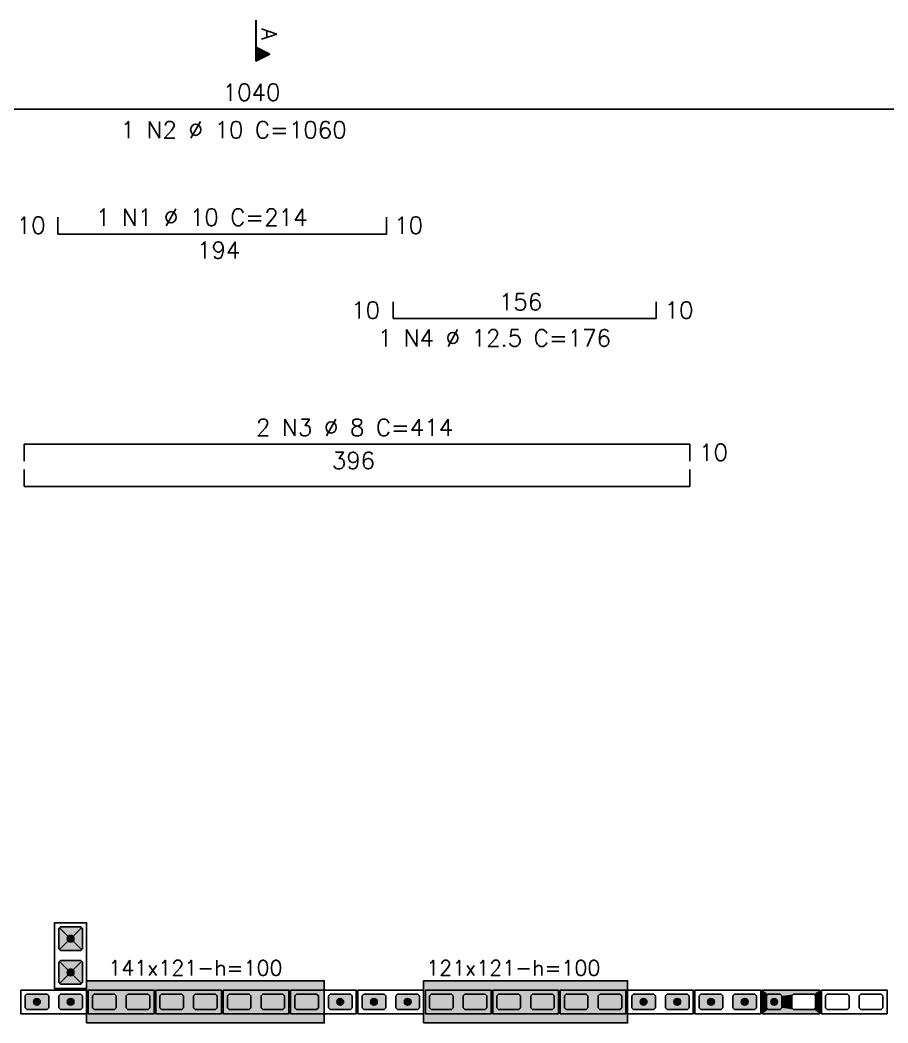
# Model space of a CAD drawing. Extents: x -2 to 121, y -2 to 61.
# Drawn here: x 14.46 to 24.76, y 14.93 to 26.84 of the extents above; entities that cross this region are included whole.
import ezdxf

# ---------------------------------------------------------------- set-up
doc = ezdxf.new("R2010")
doc.units = 0
doc.header["$MEASUREMENT"] = 0
doc.linetypes.add('ESTILO_TQS_0001', pattern=[0.45, 0.3, -0.15])
for name, color, linetype in [('PENA_01', 1, 'CONTINUOUS'), ('PENA_02', 2, 'CONTINUOUS'), ('PENA_03', 3, 'CONTINUOUS'), ('PENA_05', 5, 'CONTINUOUS'), ('PENA_11', 252, 'CONTINUOUS'), ('PENA_21', 100, 'CONTINUOUS'), ('PENA_23', 50, 'CONTINUOUS')]:
    doc.layers.add(name, color=color, linetype=linetype)
doc.styles.get("Standard").update_dxf_attribs({"font": 'ROMANS.SHX'})

msp = doc.modelspace()

# ---------------------------------------------------------------- linework, layer by layer
at = {"layer": 'PENA_01', "linetype": 'Continuous'}
for p, q in [((15.191821, 16.06433), (14.931821, 15.80433)), ((15.191821, 15.80433), (14.931821, 16.06433)), ((15.191821, 15.40433), (14.931821, 15.66433)), ((15.191821, 15.66433), (14.931821, 15.40433))]:
    msp.add_line(p, q, dxfattribs=at)
for points in [[(14.521821, 15.25433), (14.541821, 15.27433), (14.781821, 15.27433), (14.801821, 15.25433), (14.801821, 15.11433), (14.781821, 15.09433), (14.541821, 15.09433), (14.521821, 15.11433), (14.521821, 15.25433)], [(14.921821, 15.25433), (14.941821, 15.27433), (15.181821, 15.27433), (15.201821, 15.25433), (15.201821, 15.11433), (15.181821, 15.09433), (14.941821, 15.09433), (14.921821, 15.11433), (14.921821, 15.25433)], [(15.321821, 15.25433), (15.341821, 15.27433), (15.581821, 15.27433), (15.601821, 15.25433), (15.601821, 15.11433), (15.581821, 15.09433), (15.341821, 15.09433), (15.321821, 15.11433), (15.321821, 15.25433)], [(15.721821, 15.25433), (15.741821, 15.27433), (15.981821, 15.27433), (16.001821, 15.25433), (16.001821, 15.11433), (15.981821, 15.09433), (15.741821, 15.09433), (15.721821, 15.11433), (15.721821, 15.25433)], [(16.121821, 15.25433), (16.141821, 15.27433), (16.381821, 15.27433), (16.401821, 15.25433), (16.401821, 15.11433), (16.381821, 15.09433), (16.141821, 15.09433), (16.121821, 15.11433), (16.121821, 15.25433)], [(16.521821, 15.25433), (16.541821, 15.27433), (16.781821, 15.27433), (16.801821, 15.25433), (16.801821, 15.11433), (16.781821, 15.09433), (16.541821, 15.09433), (16.521821, 15.11433), (16.521821, 15.25433)], [(16.921821, 15.25433), (16.941821, 15.27433), (17.181821, 15.27433), (17.201821, 15.25433), (17.201821, 15.11433), (17.181821, 15.09433), (16.941821, 15.09433), (16.921821, 15.11433), (16.921821, 15.25433)], [(17.321821, 15.25433), (17.341821, 15.27433), (17.581821, 15.27433), (17.601821, 15.25433), (17.601821, 15.11433), (17.581821, 15.09433), (17.341821, 15.09433), (17.321821, 15.11433), (17.321821, 15.25433)], [(17.721821, 15.25433), (17.741821, 15.27433), (17.981821, 15.27433), (18.001821, 15.25433), (18.001821, 15.11433), (17.981821, 15.09433), (17.741821, 15.09433), (17.721821, 15.11433), (17.721821, 15.25433)], [(18.121821, 15.25433), (18.141821, 15.27433), (18.381821, 15.27433), (18.401821, 15.25433), (18.401821, 15.11433), (18.381821, 15.09433), (18.141821, 15.09433), (18.121821, 15.11433), (18.121821, 15.25433)], [(18.521821, 15.25433), (18.541821, 15.27433), (18.781821, 15.27433), (18.801821, 15.25433), (18.801821, 15.11433), (18.781821, 15.09433), (18.541821, 15.09433), (18.521821, 15.11433), (18.521821, 15.25433)], [(18.921821, 15.25433), (18.941821, 15.27433), (19.181821, 15.27433), (19.201821, 15.25433), (19.201821, 15.11433), (19.181821, 15.09433), (18.941821, 15.09433), (18.921821, 15.11433), (18.921821, 15.25433)], [(19.321821, 15.25433), (19.341821, 15.27433), (19.581821, 15.27433), (19.601821, 15.25433), (19.601821, 15.11433), (19.581821, 15.09433), (19.341821, 15.09433), (19.321821, 15.11433), (19.321821, 15.25433)], [(19.721821, 15.25433), (19.741821, 15.27433), (19.981821, 15.27433), (20.001821, 15.25433), (20.001821, 15.11433), (19.981821, 15.09433), (19.741821, 15.09433), (19.721821, 15.11433), (19.721821, 15.25433)], [(20.121821, 15.25433), (20.141821, 15.27433), (20.381821, 15.27433), (20.401821, 15.25433), (20.401821, 15.11433), (20.381821, 15.09433), (20.141821, 15.09433), (20.121821, 15.11433), (20.121821, 15.25433)], [(20.521821, 15.25433), (20.541821, 15.27433), (20.781821, 15.27433), (20.801821, 15.25433), (20.801821, 15.11433), (20.781821, 15.09433), (20.541821, 15.09433), (20.521821, 15.11433), (20.521821, 15.25433)], [(20.921821, 15.25433), (20.941821, 15.27433), (21.181821, 15.27433), (21.201821, 15.25433), (21.201821, 15.11433), (21.181821, 15.09433), (20.941821, 15.09433), (20.921821, 15.11433), (20.921821, 15.25433)], [(21.321821, 15.25433), (21.341821, 15.27433), (21.581821, 15.27433), (21.601821, 15.25433), (21.601821, 15.11433), (21.581821, 15.09433), (21.341821, 15.09433), (21.321821, 15.11433), (21.321821, 15.25433)], [(21.721821, 15.25433), (21.741821, 15.27433), (21.981821, 15.27433), (22.001821, 15.25433), (22.001821, 15.11433), (21.981821, 15.09433), (21.741821, 15.09433), (21.721821, 15.11433), (21.721821, 15.25433)], [(22.121821, 15.25433), (22.141821, 15.27433), (22.381821, 15.27433), (22.401821, 15.25433), (22.401821, 15.11433), (22.381821, 15.09433), (22.141821, 15.09433), (22.121821, 15.11433), (22.121821, 15.25433)], [(22.521821, 15.25433), (22.541821, 15.27433), (22.781821, 15.27433), (22.801821, 15.25433), (22.801821, 15.11433), (22.781821, 15.09433), (22.541821, 15.09433), (22.521821, 15.11433), (22.521821, 15.25433)], [(22.921821, 15.25433), (22.941821, 15.27433), (23.181821, 15.27433), (23.201821, 15.25433), (23.201821, 15.11433), (23.181821, 15.09433), (22.941821, 15.09433), (22.921821, 15.11433), (22.921821, 15.25433)], [(23.341821, 15.27433), (23.481821, 15.27433), (23.501821, 15.25433), (23.501821, 15.11433), (23.481821, 15.09433), (23.341821, 15.09433), (23.321821, 15.11433), (23.321821, 15.25433), (23.341821, 15.27433)], [(23.641821, 15.27433), (23.881821, 15.27433), (23.901821, 15.25433), (23.901821, 15.11433), (23.881821, 15.09433), (23.641821, 15.09433), (23.621821, 15.11433), (23.621821, 15.25433), (23.641821, 15.27433)], [(24.021821, 15.25433), (24.041821, 15.27433), (24.281821, 15.27433), (24.301821, 15.25433), (24.301821, 15.11433), (24.281821, 15.09433), (24.041821, 15.09433), (24.021821, 15.11433), (24.021821, 15.25433)], [(24.421821, 15.25433), (24.441821, 15.27433), (24.681821, 15.27433), (24.701821, 15.25433), (24.701821, 15.11433), (24.681821, 15.09433), (24.441821, 15.09433), (24.421821, 15.11433), (24.421821, 15.25433)]]:
    msp.add_lwpolyline(points, dxfattribs=at)
at = {"layer": 'PENA_02', "linetype": 'Continuous'}
for points in [[(14.871821, 15.34433), (14.871821, 16.12433), (15.251821, 16.12433), (15.251821, 15.34433), (14.871821, 15.34433)], [(14.471821, 15.32433), (15.251821, 15.32433), (15.251821, 15.04433), (14.471821, 15.04433), (14.471821, 15.32433)], [(15.271821, 15.32433), (16.051821, 15.32433), (16.051821, 15.04433), (15.271821, 15.04433), (15.271821, 15.32433)], [(16.071821, 15.32433), (16.851821, 15.32433), (16.851821, 15.04433), (16.071821, 15.04433), (16.071821, 15.32433)], [(16.871821, 15.32433), (17.651821, 15.32433), (17.651821, 15.04433), (16.871821, 15.04433), (16.871821, 15.32433)], [(17.671821, 15.32433), (18.451821, 15.32433), (18.451821, 15.04433), (17.671821, 15.04433), (17.671821, 15.32433)], [(18.471821, 15.32433), (19.251821, 15.32433), (19.251821, 15.04433), (18.471821, 15.04433), (18.471821, 15.32433)], [(19.271821, 15.32433), (20.051821, 15.32433), (20.051821, 15.04433), (19.271821, 15.04433), (19.271821, 15.32433)], [(20.071821, 15.32433), (20.851821, 15.32433), (20.851821, 15.04433), (20.071821, 15.04433), (20.071821, 15.32433)], [(20.871821, 15.32433), (21.651821, 15.32433), (21.651821, 15.04433), (20.871821, 15.04433), (20.871821, 15.32433)], [(21.671821, 15.32433), (22.451821, 15.32433), (22.451821, 15.04433), (21.671821, 15.04433), (21.671821, 15.32433)], [(22.471821, 15.32433), (23.251821, 15.32433), (23.251821, 15.04433), (22.471821, 15.04433), (22.471821, 15.32433)], [(23.271821, 15.32433), (23.951821, 15.32433), (23.951821, 15.04433), (23.271821, 15.04433), (23.271821, 15.32433)], [(23.971821, 15.32433), (24.751821, 15.32433), (24.751821, 15.04433), (23.971821, 15.04433), (23.971821, 15.32433)]]:
    msp.add_lwpolyline(points, dxfattribs=at)
at = {"layer": 'PENA_02', "linetype": 'ESTILO_TQS_0001'}
for points in [[(14.941821, 15.79433), (14.921821, 15.81433), (14.921821, 16.05433), (14.941821, 16.07433), (15.181821, 16.07433), (15.201821, 16.05433), (15.201821, 15.81433), (15.181821, 15.79433), (14.941821, 15.79433)], [(14.941821, 15.39433), (14.921821, 15.41433), (14.921821, 15.65433), (14.941821, 15.67433), (15.181821, 15.67433), (15.201821, 15.65433), (15.201821, 15.41433), (15.181821, 15.39433), (14.941821, 15.39433)]]:
    msp.add_lwpolyline(points, dxfattribs=at)
at = {"layer": 'PENA_03', "linetype": 'Continuous'}
for p, q in [((17.261821, 26.840482), (17.261821, 26.3541)), ((17.262517, 26.519685), (17.262517, 26.840482)), ((17.261821, 26.3541), (17.427754, 26.437066)), ((17.427754, 26.437066), (17.262516, 26.519685)), ((17.262516, 26.355228), (17.426193, 26.437066)), ((17.262517, 26.355228), (17.262517, 26.518905)), ((17.426193, 26.437066), (17.262517, 26.518905)), ((17.274585, 26.360482), (17.274585, 26.513651)), ((17.287349, 26.366864), (17.287349, 26.507269)), ((17.300113, 26.373246), (17.300113, 26.500887)), ((17.312877, 26.379628), (17.312877, 26.494505)), ((17.325641, 26.38601), (17.325641, 26.488123)), ((17.338405, 26.392392), (17.338405, 26.481741)), ((17.351169, 26.398774), (17.351169, 26.475359)), ((17.363933, 26.405156), (17.363933, 26.468977)), ((17.376697, 26.411538), (17.376697, 26.462595)), ((17.389461, 26.41792), (17.389461, 26.456213)), ((17.402226, 26.424302), (17.402226, 26.449831)), ((17.41499, 26.430684), (17.41499, 26.443448))]:
    msp.add_line(p, q, dxfattribs=at)
for points in [[(15.181821, 16.07433), (15.201821, 16.05433), (15.201821, 15.81433), (15.181821, 15.79433), (14.941821, 15.79433), (14.921821, 15.81433), (14.921821, 16.05433), (14.941821, 16.07433), (15.181821, 16.07433)], [(15.181821, 15.67433), (15.201821, 15.65433), (15.201821, 15.41433), (15.181821, 15.39433), (14.941821, 15.39433), (14.921821, 15.41433), (14.921821, 15.65433), (14.941821, 15.67433), (15.181821, 15.67433)], [(14.801821, 15.11433), (14.781821, 15.09433), (14.541821, 15.09433), (14.521821, 15.11433), (14.521821, 15.25433), (14.541821, 15.27433), (14.781821, 15.27433), (14.801821, 15.25433), (14.801821, 15.11433)], [(15.201821, 15.11433), (15.181821, 15.09433), (14.941821, 15.09433), (14.921821, 15.11433), (14.921821, 15.25433), (14.941821, 15.27433), (15.181821, 15.27433), (15.201821, 15.25433), (15.201821, 15.11433)], [(18.401821, 15.11433), (18.381821, 15.09433), (18.141821, 15.09433), (18.121821, 15.11433), (18.121821, 15.25433), (18.141821, 15.27433), (18.381821, 15.27433), (18.401821, 15.25433), (18.401821, 15.11433)], [(18.801821, 15.11433), (18.781821, 15.09433), (18.541821, 15.09433), (18.521821, 15.11433), (18.521821, 15.25433), (18.541821, 15.27433), (18.781821, 15.27433), (18.801821, 15.25433), (18.801821, 15.11433)], [(19.201821, 15.11433), (19.181821, 15.09433), (18.941821, 15.09433), (18.921821, 15.11433), (18.921821, 15.25433), (18.941821, 15.27433), (19.181821, 15.27433), (19.201821, 15.25433), (19.201821, 15.11433)], [(22.001821, 15.11433), (21.981821, 15.09433), (21.741821, 15.09433), (21.721821, 15.11433), (21.721821, 15.25433), (21.741821, 15.27433), (21.981821, 15.27433), (22.001821, 15.25433), (22.001821, 15.11433)], [(22.401821, 15.11433), (22.381821, 15.09433), (22.141821, 15.09433), (22.121821, 15.11433), (22.121821, 15.25433), (22.141821, 15.27433), (22.381821, 15.27433), (22.401821, 15.25433), (22.401821, 15.11433)], [(22.801821, 15.11433), (22.781821, 15.09433), (22.541821, 15.09433), (22.521821, 15.11433), (22.521821, 15.25433), (22.541821, 15.27433), (22.781821, 15.27433), (22.801821, 15.25433), (22.801821, 15.11433)], [(23.201821, 15.11433), (23.181821, 15.09433), (22.941821, 15.09433), (22.921821, 15.11433), (22.921821, 15.25433), (22.941821, 15.27433), (23.181821, 15.27433), (23.201821, 15.25433), (23.201821, 15.11433)], [(23.481821, 15.27433), (23.501821, 15.25433), (23.501821, 15.11433), (23.481821, 15.09433), (23.341821, 15.09433), (23.321821, 15.11433), (23.321821, 15.25433), (23.341821, 15.27433), (23.481821, 15.27433)]]:
    msp.add_lwpolyline(points, dxfattribs=at)
for centre in [(15.061821, 15.93433), (15.061821, 15.53433), (14.661821, 15.18433), (15.061821, 15.18433), (18.261821, 15.18433), (18.661821, 15.18433), (19.061821, 15.18433), (21.861821, 15.18433), (22.261821, 15.18433), (22.661821, 15.18433), (23.061821, 15.18433), (23.411821, 15.18433)]:
    msp.add_circle(centre, 0.04, dxfattribs=at)
for points in [[(15.101821, 15.93433), (15.041821, 15.968971), (15.024234, 15.94801)], [(15.101821, 15.93433), (15.068767, 15.973722), (15.041821, 15.968971)], [(15.101821, 15.93433), (15.092463, 15.960041), (15.068767, 15.973722)], [(15.101821, 15.93433), (15.024234, 15.94801), (15.024234, 15.920649)], [(15.101821, 15.93433), (15.024234, 15.920649), (15.041821, 15.899689)], [(15.101821, 15.93433), (15.041821, 15.899689), (15.068767, 15.894937)], [(15.101821, 15.93433), (15.068767, 15.894937), (15.092463, 15.908618)], [(15.101821, 15.93433), (15.092463, 15.908618), (15.101821, 15.93433)], [(15.101821, 15.53433), (15.041821, 15.568971), (15.024234, 15.54801)], [(15.101821, 15.53433), (15.024234, 15.54801), (15.024234, 15.520649)], [(15.101821, 15.53433), (15.024234, 15.520649), (15.041821, 15.499689)], [(15.101821, 15.53433), (15.068767, 15.573722), (15.041821, 15.568971)], [(15.101821, 15.53433), (15.041821, 15.499689), (15.068767, 15.494937)], [(15.101821, 15.53433), (15.092463, 15.560041), (15.068767, 15.573722)], [(15.101821, 15.53433), (15.068767, 15.494937), (15.092463, 15.508618)], [(15.101821, 15.53433), (15.092463, 15.508618), (15.101821, 15.53433)], [(14.701821, 15.18433), (14.641821, 15.218971), (14.624234, 15.19801)], [(14.701821, 15.18433), (14.624234, 15.19801), (14.624234, 15.170649)], [(14.701821, 15.18433), (14.624234, 15.170649), (14.641821, 15.149689)], [(14.701821, 15.18433), (14.668767, 15.223722), (14.641821, 15.218971)], [(14.701821, 15.18433), (14.641821, 15.149689), (14.668767, 15.144937)], [(14.701821, 15.18433), (14.692463, 15.210041), (14.668767, 15.223722)], [(14.701821, 15.18433), (14.668767, 15.144937), (14.692463, 15.158618)], [(14.701821, 15.18433), (14.692463, 15.158618), (14.701821, 15.18433)], [(15.101821, 15.18433), (15.041821, 15.218971), (15.024234, 15.19801)], [(15.101821, 15.18433), (15.024234, 15.19801), (15.024234, 15.170649)], [(15.101821, 15.18433), (15.024234, 15.170649), (15.041821, 15.149689)], [(15.101821, 15.18433), (15.068767, 15.223722), (15.041821, 15.218971)], [(15.101821, 15.18433), (15.041821, 15.149689), (15.068767, 15.144937)], [(15.101821, 15.18433), (15.092463, 15.210041), (15.068767, 15.223722)], [(15.101821, 15.18433), (15.068767, 15.144937), (15.092463, 15.158618)], [(15.101821, 15.18433), (15.092463, 15.158618), (15.101821, 15.18433)], [(18.301821, 15.18433), (18.241821, 15.218971), (18.224234, 15.19801)], [(18.301821, 15.18433), (18.224234, 15.19801), (18.224234, 15.170649)], [(18.301821, 15.18433), (18.224234, 15.170649), (18.241821, 15.149689)], [(18.301821, 15.18433), (18.268767, 15.223722), (18.241821, 15.218971)], [(18.301821, 15.18433), (18.241821, 15.149689), (18.268767, 15.144937)], [(18.301821, 15.18433), (18.292463, 15.210041), (18.268767, 15.223722)], [(18.301821, 15.18433), (18.268767, 15.144937), (18.292463, 15.158618)], [(18.301821, 15.18433), (18.292463, 15.158618), (18.301821, 15.18433)], [(18.701821, 15.18433), (18.641821, 15.218971), (18.624234, 15.19801)], [(18.701821, 15.18433), (18.624234, 15.19801), (18.624234, 15.170649)], [(18.701821, 15.18433), (18.624234, 15.170649), (18.641821, 15.149689)], [(18.701821, 15.18433), (18.668767, 15.223722), (18.641821, 15.218971)], [(18.701821, 15.18433), (18.641821, 15.149689), (18.668767, 15.144937)], [(18.701821, 15.18433), (18.692463, 15.210041), (18.668767, 15.223722)], [(18.701821, 15.18433), (18.668767, 15.144937), (18.692463, 15.158618)], [(18.701821, 15.18433), (18.692463, 15.158618), (18.701821, 15.18433)], [(19.101821, 15.18433), (19.041821, 15.218971), (19.024234, 15.19801)], [(19.101821, 15.18433), (19.024234, 15.19801), (19.024234, 15.170649)], [(19.101821, 15.18433), (19.024234, 15.170649), (19.041821, 15.149689)], [(19.101821, 15.18433), (19.068767, 15.223722), (19.041821, 15.218971)], [(19.101821, 15.18433), (19.041821, 15.149689), (19.068767, 15.144937)], [(19.101821, 15.18433), (19.092463, 15.210041), (19.068767, 15.223722)], [(19.101821, 15.18433), (19.068767, 15.144937), (19.092463, 15.158618)], [(19.101821, 15.18433), (19.092463, 15.158618), (19.101821, 15.18433)], [(21.901821, 15.18433), (21.841821, 15.218971), (21.824234, 15.19801)], [(21.901821, 15.18433), (21.824234, 15.19801), (21.824234, 15.170649)], [(21.901821, 15.18433), (21.824234, 15.170649), (21.841821, 15.149689)], [(21.901821, 15.18433), (21.868767, 15.223722), (21.841821, 15.218971)], [(21.901821, 15.18433), (21.841821, 15.149689), (21.868767, 15.144937)], [(21.901821, 15.18433), (21.892463, 15.210041), (21.868767, 15.223722)], [(21.901821, 15.18433), (21.868767, 15.144937), (21.892463, 15.158618)], [(21.901821, 15.18433), (21.892463, 15.158618), (21.901821, 15.18433)], [(22.301821, 15.18433), (22.241821, 15.218971), (22.224234, 15.19801)], [(22.301821, 15.18433), (22.224234, 15.19801), (22.224234, 15.170649)], [(22.301821, 15.18433), (22.224234, 15.170649), (22.241821, 15.149689)], [(22.301821, 15.18433), (22.268767, 15.223722), (22.241821, 15.218971)], [(22.301821, 15.18433), (22.241821, 15.149689), (22.268767, 15.144937)], [(22.301821, 15.18433), (22.292463, 15.210041), (22.268767, 15.223722)], [(22.301821, 15.18433), (22.268767, 15.144937), (22.292463, 15.158618)], [(22.301821, 15.18433), (22.292463, 15.158618), (22.301821, 15.18433)], [(22.701821, 15.18433), (22.641821, 15.218971), (22.624234, 15.19801)], [(22.701821, 15.18433), (22.624234, 15.19801), (22.624234, 15.170649)], [(22.701821, 15.18433), (22.624234, 15.170649), (22.641821, 15.149689)], [(22.701821, 15.18433), (22.668767, 15.223722), (22.641821, 15.218971)], [(22.701821, 15.18433), (22.641821, 15.149689), (22.668767, 15.144937)], [(22.701821, 15.18433), (22.692463, 15.210041), (22.668767, 15.223722)], [(22.701821, 15.18433), (22.668767, 15.144937), (22.692463, 15.158618)], [(22.701821, 15.18433), (22.692463, 15.158618), (22.701821, 15.18433)], [(23.101821, 15.18433), (23.041821, 15.218971), (23.024234, 15.19801)], [(23.101821, 15.18433), (23.024234, 15.19801), (23.024234, 15.170649)], [(23.101821, 15.18433), (23.024234, 15.170649), (23.041821, 15.149689)], [(23.101821, 15.18433), (23.068767, 15.223722), (23.041821, 15.218971)], [(23.101821, 15.18433), (23.041821, 15.149689), (23.068767, 15.144937)], [(23.101821, 15.18433), (23.092463, 15.210041), (23.068767, 15.223722)], [(23.101821, 15.18433), (23.068767, 15.144937), (23.092463, 15.158618)], [(23.101821, 15.18433), (23.092463, 15.158618), (23.101821, 15.18433)], [(23.451821, 15.18433), (23.391821, 15.218971), (23.374234, 15.19801)], [(23.451821, 15.18433), (23.374234, 15.19801), (23.374234, 15.170649)], [(23.451821, 15.18433), (23.374234, 15.170649), (23.391821, 15.149689)], [(23.451821, 15.18433), (23.418767, 15.223722), (23.391821, 15.218971)], [(23.451821, 15.18433), (23.391821, 15.149689), (23.418767, 15.144937)], [(23.451821, 15.18433), (23.442463, 15.210041), (23.418767, 15.223722)], [(23.451821, 15.18433), (23.418767, 15.144937), (23.442463, 15.158618)], [(23.451821, 15.18433), (23.442463, 15.158618), (23.451821, 15.18433)]]:
    msp.add_solid(points, dxfattribs=at)
at = {"layer": 'PENA_05', "linetype": 'Continuous'}
for p, q in [((6.871821, 25.783299), (27.661821, 25.783299)), ((14.911821, 24.499379), (14.911821, 24.299379)), ((18.811821, 24.299379), (18.811821, 24.499379)), ((14.911821, 24.299379), (18.811821, 24.299379)), ((18.891821, 23.496245), (18.891821, 23.296245)), ((22.011821, 23.296245), (22.011821, 23.496245)), ((18.891821, 23.296245), (22.011821, 23.296245)), ((14.511821, 21.604023), (14.511821, 21.804023)), ((14.511821, 21.804023), (22.411821, 21.804023)), ((22.411821, 21.804023), (22.411821, 21.604023)), ((14.511821, 21.504023), (14.511821, 21.304023)), ((22.411821, 21.304023), (22.411821, 21.504023)), ((14.511821, 21.304023), (22.411821, 21.304023))]:
    msp.add_line(p, q, dxfattribs=at)
at = {"layer": 'PENA_11', "linetype": 'Continuous'}
for points in [[(15.181821, 16.07433), (14.941821, 15.79433), (14.921821, 15.81433)], [(15.181821, 16.07433), (14.921821, 15.81433), (14.921821, 16.05433)], [(15.181821, 16.07433), (14.921821, 16.05433), (14.941821, 16.07433)], [(15.181821, 16.07433), (15.181821, 15.79433), (14.941821, 15.79433)], [(15.181821, 16.07433), (14.941821, 16.07433), (15.181821, 16.07433)], [(15.181821, 16.07433), (15.201821, 16.05433), (15.201821, 15.81433)], [(15.181821, 16.07433), (15.201821, 15.81433), (15.181821, 15.79433)], [(15.181821, 15.67433), (14.941821, 15.39433), (14.921821, 15.41433)], [(15.181821, 15.67433), (14.921821, 15.41433), (14.921821, 15.65433)], [(15.181821, 15.67433), (14.921821, 15.65433), (14.941821, 15.67433)], [(15.181821, 15.67433), (15.181821, 15.39433), (14.941821, 15.39433)], [(15.181821, 15.67433), (14.941821, 15.67433), (15.181821, 15.67433)], [(15.181821, 15.67433), (15.201821, 15.65433), (15.201821, 15.41433)], [(15.181821, 15.67433), (15.201821, 15.41433), (15.181821, 15.39433)], [(14.801821, 15.11433), (14.521821, 15.25433), (14.541821, 15.27433)], [(14.801821, 15.11433), (14.521821, 15.11433), (14.521821, 15.25433)], [(14.801821, 15.11433), (14.541821, 15.27433), (14.781821, 15.27433)], [(14.801821, 15.11433), (14.781821, 15.27433), (14.801821, 15.25433)], [(14.801821, 15.11433), (14.801821, 15.25433), (14.801821, 15.11433)], [(15.201821, 15.11433), (14.921821, 15.25433), (14.941821, 15.27433)], [(15.201821, 15.11433), (14.921821, 15.11433), (14.921821, 15.25433)], [(15.201821, 15.11433), (14.941821, 15.27433), (15.181821, 15.27433)], [(15.201821, 15.11433), (15.181821, 15.27433), (15.201821, 15.25433)], [(15.201821, 15.11433), (15.201821, 15.25433), (15.201821, 15.11433)], [(18.401821, 15.11433), (18.121821, 15.25433), (18.141821, 15.27433)], [(18.401821, 15.11433), (18.121821, 15.11433), (18.121821, 15.25433)], [(18.401821, 15.11433), (18.141821, 15.27433), (18.381821, 15.27433)], [(18.401821, 15.11433), (18.381821, 15.27433), (18.401821, 15.25433)], [(18.401821, 15.11433), (18.401821, 15.25433), (18.401821, 15.11433)], [(18.801821, 15.11433), (18.521821, 15.25433), (18.541821, 15.27433)], [(18.801821, 15.11433), (18.521821, 15.11433), (18.521821, 15.25433)], [(18.801821, 15.11433), (18.541821, 15.27433), (18.781821, 15.27433)], [(18.801821, 15.11433), (18.781821, 15.27433), (18.801821, 15.25433)], [(18.801821, 15.11433), (18.801821, 15.25433), (18.801821, 15.11433)], [(19.201821, 15.11433), (18.921821, 15.25433), (18.941821, 15.27433)], [(19.201821, 15.11433), (18.921821, 15.11433), (18.921821, 15.25433)], [(19.201821, 15.11433), (18.941821, 15.27433), (19.181821, 15.27433)], [(19.201821, 15.11433), (19.181821, 15.27433), (19.201821, 15.25433)], [(19.201821, 15.11433), (19.201821, 15.25433), (19.201821, 15.11433)], [(22.001821, 15.11433), (21.721821, 15.25433), (21.741821, 15.27433)], [(22.001821, 15.11433), (21.721821, 15.11433), (21.721821, 15.25433)], [(22.001821, 15.11433), (21.741821, 15.27433), (21.981821, 15.27433)], [(22.001821, 15.11433), (21.981821, 15.27433), (22.001821, 15.25433)], [(22.001821, 15.11433), (22.001821, 15.25433), (22.001821, 15.11433)], [(22.401821, 15.11433), (22.121821, 15.25433), (22.141821, 15.27433)], [(22.401821, 15.11433), (22.121821, 15.11433), (22.121821, 15.25433)], [(22.401821, 15.11433), (22.141821, 15.27433), (22.381821, 15.27433)], [(22.401821, 15.11433), (22.381821, 15.27433), (22.401821, 15.25433)], [(22.401821, 15.11433), (22.401821, 15.25433), (22.401821, 15.11433)], [(22.801821, 15.11433), (22.521821, 15.25433), (22.541821, 15.27433)], [(22.801821, 15.11433), (22.521821, 15.11433), (22.521821, 15.25433)], [(22.801821, 15.11433), (22.541821, 15.27433), (22.781821, 15.27433)], [(22.801821, 15.11433), (22.781821, 15.27433), (22.801821, 15.25433)], [(22.801821, 15.11433), (22.801821, 15.25433), (22.801821, 15.11433)], [(23.201821, 15.11433), (22.921821, 15.25433), (22.941821, 15.27433)], [(23.201821, 15.11433), (22.921821, 15.11433), (22.921821, 15.25433)], [(23.201821, 15.11433), (22.941821, 15.27433), (23.181821, 15.27433)], [(23.201821, 15.11433), (23.181821, 15.27433), (23.201821, 15.25433)], [(23.201821, 15.11433), (23.201821, 15.25433), (23.201821, 15.11433)], [(23.481821, 15.27433), (23.341821, 15.09433), (23.321821, 15.11433)], [(23.481821, 15.27433), (23.321821, 15.11433), (23.321821, 15.25433)], [(23.481821, 15.27433), (23.321821, 15.25433), (23.341821, 15.27433)], [(23.481821, 15.27433), (23.481821, 15.09433), (23.341821, 15.09433)], [(23.481821, 15.27433), (23.341821, 15.27433), (23.481821, 15.27433)], [(23.481821, 15.27433), (23.501821, 15.25433), (23.501821, 15.11433)], [(23.481821, 15.27433), (23.501821, 15.11433), (23.481821, 15.09433)], [(14.801821, 15.11433), (14.541821, 15.09433), (14.521821, 15.11433)], [(14.801821, 15.11433), (14.781821, 15.09433), (14.541821, 15.09433)], [(15.201821, 15.11433), (14.941821, 15.09433), (14.921821, 15.11433)], [(15.201821, 15.11433), (15.181821, 15.09433), (14.941821, 15.09433)], [(18.401821, 15.11433), (18.141821, 15.09433), (18.121821, 15.11433)], [(18.401821, 15.11433), (18.381821, 15.09433), (18.141821, 15.09433)], [(18.801821, 15.11433), (18.541821, 15.09433), (18.521821, 15.11433)], [(18.801821, 15.11433), (18.781821, 15.09433), (18.541821, 15.09433)], [(19.201821, 15.11433), (18.941821, 15.09433), (18.921821, 15.11433)], [(19.201821, 15.11433), (19.181821, 15.09433), (18.941821, 15.09433)], [(22.001821, 15.11433), (21.741821, 15.09433), (21.721821, 15.11433)], [(22.001821, 15.11433), (21.981821, 15.09433), (21.741821, 15.09433)], [(22.401821, 15.11433), (22.141821, 15.09433), (22.121821, 15.11433)], [(22.401821, 15.11433), (22.381821, 15.09433), (22.141821, 15.09433)], [(22.801821, 15.11433), (22.541821, 15.09433), (22.521821, 15.11433)], [(22.801821, 15.11433), (22.781821, 15.09433), (22.541821, 15.09433)], [(23.201821, 15.11433), (22.941821, 15.09433), (22.921821, 15.11433)], [(23.201821, 15.11433), (23.181821, 15.09433), (22.941821, 15.09433)]]:
    msp.add_solid(points, dxfattribs=at)
at = {"layer": 'PENA_21', "linetype": 'Continuous'}
for points in [[(23.271821, 15.18433), (23.321821, 15.18433), (23.321821, 15.25433), (23.341821, 15.27433), (23.481821, 15.27433), (23.501821, 15.25433), (23.501821, 15.18433), (23.621821, 15.18433), (23.621821, 15.25433), (23.641821, 15.27433), (23.881821, 15.27433), (23.901821, 15.25433), (23.901821, 15.18433), (23.951821, 15.18433), (23.951821, 15.32433), (23.271821, 15.32433), (23.271821, 15.18433)], [(23.271821, 15.18433), (23.321821, 15.18433), (23.321821, 15.11433), (23.341821, 15.09433), (23.481821, 15.09433), (23.501821, 15.11433), (23.501821, 15.18433), (23.621821, 15.18433), (23.621821, 15.11433), (23.641821, 15.09433), (23.881821, 15.09433), (23.901821, 15.11433), (23.901821, 15.18433), (23.951821, 15.18433), (23.951821, 15.04433), (23.271821, 15.04433), (23.271821, 15.18433)]]:
    msp.add_lwpolyline(points, dxfattribs=at)
for points in [[(23.951821, 15.32433), (23.271821, 15.32433), (23.341821, 15.27433)], [(23.271821, 15.32433), (23.271821, 15.18433), (23.321821, 15.18433)], [(23.271821, 15.32433), (23.321821, 15.18433), (23.321821, 15.25433)], [(23.271821, 15.32433), (23.321821, 15.25433), (23.341821, 15.27433)], [(23.951821, 15.32433), (23.341821, 15.27433), (23.481821, 15.27433)], [(23.951821, 15.32433), (23.481821, 15.27433), (23.501821, 15.25433)], [(23.951821, 15.32433), (23.501821, 15.25433), (23.641821, 15.27433)], [(23.501821, 15.25433), (23.621821, 15.25433), (23.641821, 15.27433)], [(23.501821, 15.25433), (23.501821, 15.18433), (23.621821, 15.18433)], [(23.501821, 15.25433), (23.621821, 15.18433), (23.621821, 15.25433)], [(23.951821, 15.32433), (23.641821, 15.27433), (23.881821, 15.27433)], [(23.951821, 15.32433), (23.881821, 15.27433), (23.901821, 15.25433)], [(23.951821, 15.32433), (23.901821, 15.25433), (23.951821, 15.18433)], [(23.951821, 15.18433), (23.901821, 15.25433), (23.901821, 15.18433)], [(23.271821, 15.04433), (23.271821, 15.18433), (23.321821, 15.18433)], [(23.271821, 15.04433), (23.321821, 15.18433), (23.321821, 15.11433)], [(23.501821, 15.11433), (23.501821, 15.18433), (23.621821, 15.18433)], [(23.501821, 15.11433), (23.621821, 15.18433), (23.621821, 15.11433)], [(23.951821, 15.04433), (23.901821, 15.11433), (23.951821, 15.18433)], [(23.951821, 15.18433), (23.901821, 15.11433), (23.901821, 15.18433)], [(23.271821, 15.04433), (23.321821, 15.11433), (23.341821, 15.09433)], [(23.951821, 15.04433), (23.271821, 15.04433), (23.341821, 15.09433)], [(23.951821, 15.04433), (23.341821, 15.09433), (23.481821, 15.09433)], [(23.951821, 15.04433), (23.481821, 15.09433), (23.501821, 15.11433)], [(23.951821, 15.04433), (23.501821, 15.11433), (23.641821, 15.09433)], [(23.501821, 15.11433), (23.621821, 15.11433), (23.641821, 15.09433)], [(23.951821, 15.04433), (23.641821, 15.09433), (23.881821, 15.09433)], [(23.951821, 15.04433), (23.881821, 15.09433), (23.901821, 15.11433)]]:
    msp.add_solid(points, dxfattribs=at)
at = {"layer": 'PENA_23', "linetype": 'Continuous'}
for points in [[(15.251821, 14.93433), (18.071821, 14.93433), (18.071821, 15.43433), (15.251821, 15.43433), (15.251821, 14.93433)], [(15.251821, 14.93433), (18.071821, 14.93433), (18.071821, 15.43433), (15.251821, 15.43433), (15.251821, 14.93433)], [(19.251821, 14.93433), (21.671821, 14.93433), (21.671821, 15.43433), (19.251821, 15.43433), (19.251821, 14.93433)], [(19.251821, 14.93433), (21.671821, 14.93433), (21.671821, 15.43433), (19.251821, 15.43433), (19.251821, 14.93433)]]:
    msp.add_lwpolyline(points, dxfattribs=at)
for points in [[(15.251821, 14.93433), (18.071821, 14.93433), (18.071821, 15.43433)], [(15.251821, 14.93433), (18.071821, 15.43433), (15.251821, 15.43433)], [(15.251821, 14.93433), (15.251821, 15.43433), (15.251821, 14.93433)], [(15.251821, 14.93433), (18.071821, 14.93433), (18.071821, 15.43433)], [(15.251821, 14.93433), (18.071821, 15.43433), (15.251821, 15.43433)], [(15.251821, 14.93433), (15.251821, 15.43433), (15.251821, 14.93433)], [(19.251821, 14.93433), (21.671821, 14.93433), (21.671821, 15.43433)], [(19.251821, 14.93433), (21.671821, 15.43433), (19.251821, 15.43433)], [(19.251821, 14.93433), (19.251821, 15.43433), (19.251821, 14.93433)], [(19.251821, 14.93433), (21.671821, 14.93433), (21.671821, 15.43433)], [(19.251821, 14.93433), (21.671821, 15.43433), (19.251821, 15.43433)], [(19.251821, 14.93433), (19.251821, 15.43433), (19.251821, 14.93433)]]:
    msp.add_solid(points, dxfattribs=at)

# ---------------------------------------------------------------- texts
at = {"layer": 'PENA_03', "linetype": 'Continuous'}
msp.add_text('A', height=0.18, rotation=270, dxfattribs=at).set_placement((17.32885, 26.743928))
for s, height, p in [('1040', 0.2, (16.866821, 25.883299)), ('1 N2 %%c 10 C=1060', 0.2, (15.654694, 25.437979)), ('1 N1 %%c 10 C=214', 0.2, (15.361821, 24.399379)), ('10', 0.2, (14.421821, 24.304379)), ('10', 0.2, (18.901821, 24.304379)), ('194', 0.2, (16.561821, 24.009379)), ('156', 0.2, (20.144874, 23.394886)), ('10', 0.2, (18.391821, 23.296245)), ('10', 0.2, (22.111821, 23.296245)), ('1 N4 %%c 12.5 C=176', 0.2, (18.706798, 22.965977)), ('2 N3 %%c 8 C=414', 0.2, (17.261821, 21.904023)), ('10', 0.2, (22.519821, 21.608023)), ('396', 0.2, (18.161821, 21.512023)), ('141x121-h=100', 0.18, (15.50907, 15.498202)), ('121x121-h=100', 0.18, (19.281845, 15.498202))]:
    msp.add_text(s, height=height, dxfattribs=at).set_placement(p)

doc.saveas('drawing.dxf')
